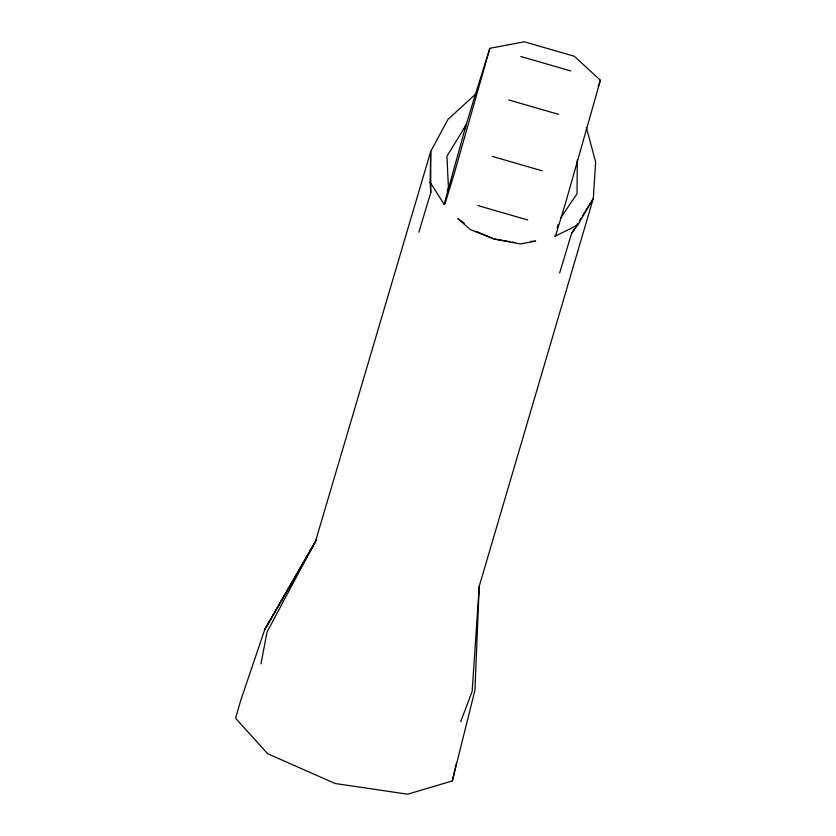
<?xml version="1.0" encoding="UTF-8"?>
<svg xmlns="http://www.w3.org/2000/svg" width="836" height="836" viewBox="0 0 836 836"><rect width="100%" height="100%" fill="white"/><g stroke="black" fill="none" stroke-linecap="round" stroke-linejoin="round"><path stroke-width="1.25" d="M577.31 159.707L577.028 193.816L560.35 218.436M418.836 232.241L430.77 192.635L430.132 182.332L430.697 151.483L448.023 119.349L475.444 94.259L489.854 48.31L524.339 41.8L574.301 56.252L600.415 80.287L565.167 204.329L555.606 235.637L554.717 236.379L577.749 225.03L593.288 198.519L595.65 162.059L586.339 127.48M582.441 215.939L593.288 198.519L479.227 586.255L474.921 690.317L452.318 780.949L407.623 794.2L335.142 783.51L267.625 753.706L235.585 718.26L240.601 700.787L264.772 629.529L315.203 542.365L430.697 151.483L430.77 192.635M479.227 586.255L472.162 691.362L460.699 721.656M260.957 663.878L267.029 632.026L316.625 539.22L264.772 629.529L315.203 542.365M452.318 780.949L456.435 763.216M430.132 182.332L444.146 204.402L466.112 125.003L475.444 94.259M489.854 48.31L454.606 172.341L445.045 203.65L444.146 204.402M557.163 227.946L558.218 224.33M559.65 272.975L571.584 233.369L574.301 229.012M464.534 129.967L466.112 125.003L446.957 156.186L448.409 187.327L447.218 191.047M598.148 86.338L600.415 80.287M464.168 128.389L466.112 125.003M575.659 226.828L577.686 223.567M579.724 220.296L581.083 218.123M571.584 233.369L577.749 225.03M530.473 241.458L535.657 241.113L520.201 243.976L494.191 239.002L470.24 229.524L457.919 218.624L464.252 223.222M510.033 241.667L494.191 239.002L475.935 231.363M512.468 242.074L514.903 242.482M520.765 56.472L570.727 70.924M508.654 99.912L558.605 114.365M492.362 156.416L542.324 170.868M477.805 205.541L527.767 219.993"/></g></svg>
